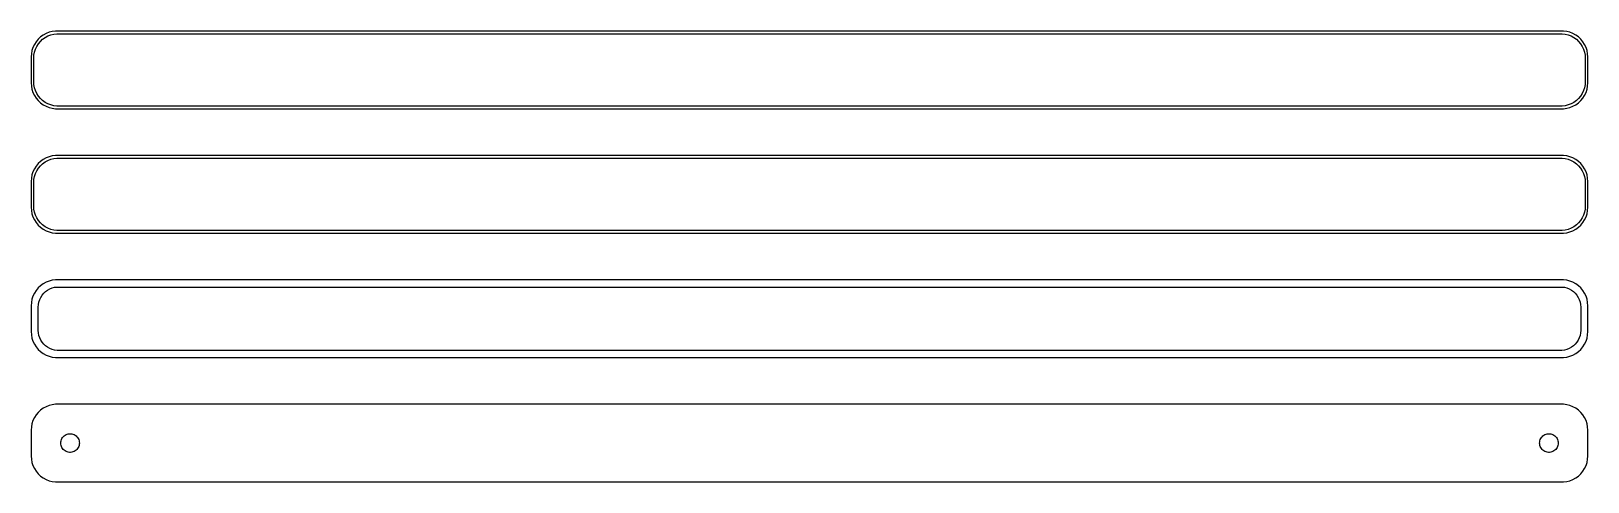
# Model space of a CAD drawing. Header units: metres. Extents: x -150 to 150, y 65 to 151.
import ezdxf

# ---------------------------------------------------------------- set-up
doc = ezdxf.new("R2010")
doc.units = ezdxf.units.M

msp = doc.modelspace()

# ---------------------------------------------------------------- linework, layer by layer
for p, q in [((-148.187, 150.353), (-148.645, 149.923)), ((-147.679, 150.722), (-148.187, 150.353)), ((-147.778, 149.91), (-147.295, 150.261)), ((-147.129, 151.024), (-147.679, 150.722)), ((-147.295, 150.261), (-146.772, 150.548)), ((-146.545, 151.255), (-147.129, 151.024)), ((-146.772, 150.548), (-146.218, 150.768)), ((-145.937, 151.411), (-146.545, 151.255)), ((-146.218, 150.768), (-145.64, 150.916)), ((-145.314, 151.49), (-145.937, 151.411)), ((-145.64, 150.916), (-145.048, 150.991)), ((145.314, 151.49), (-145.314, 151.49)), ((-145.048, 150.991), (145.048, 150.991)), ((145.048, 150.991), (145.64, 150.916)), ((145.937, 151.411), (145.314, 151.49)), ((145.64, 150.916), (146.218, 150.768)), ((146.545, 151.255), (145.937, 151.411)), ((146.218, 150.768), (146.772, 150.548)), ((147.129, 151.024), (146.545, 151.255)), ((146.772, 150.548), (147.295, 150.261)), ((147.679, 150.722), (147.129, 151.024)), ((147.295, 150.261), (147.778, 149.91)), ((148.187, 150.353), (147.679, 150.722)), ((148.645, 149.923), (148.187, 150.353)), ((-149.961, 147.127), (-150, 146.5)), ((-149.843, 147.743), (-149.961, 147.127)), ((-149.649, 148.341), (-149.843, 147.743)), ((-149.382, 148.909), (-149.649, 148.341)), ((-149.463, 146.845), (-149.351, 147.431)), ((-149.045, 149.439), (-149.382, 148.909)), ((-149.351, 147.431), (-149.166, 147.999)), ((-149.166, 147.999), (-148.912, 148.538)), ((-148.645, 149.923), (-149.045, 149.439)), ((-148.912, 148.538), (-148.593, 149.042)), ((-148.593, 149.042), (-148.213, 149.502)), ((-148.213, 149.502), (-147.778, 149.91)), ((147.778, 149.91), (148.213, 149.502)), ((148.213, 149.502), (148.593, 149.042)), ((148.593, 149.042), (148.912, 148.538)), ((149.045, 149.439), (148.645, 149.923)), ((148.912, 148.538), (149.166, 147.999)), ((149.382, 148.909), (149.045, 149.439)), ((149.166, 147.999), (149.351, 147.431)), ((149.351, 147.431), (149.463, 146.845)), ((149.649, 148.341), (149.382, 148.909)), ((149.843, 147.743), (149.649, 148.341)), ((149.961, 147.127), (149.843, 147.743)), ((150, 146.5), (149.961, 147.127)), ((-150, 146.5), (-150, 141.5)), ((-149.5, 146.25), (-149.463, 146.845)), ((-149.5, 141.75), (-149.5, 146.25)), ((149.463, 146.845), (149.5, 146.25)), ((149.5, 146.25), (149.5, 141.75)), ((150, 141.5), (150, 146.5)), ((-150, 141.5), (-149.961, 140.873)), ((-149.463, 141.155), (-149.5, 141.75)), ((-149.351, 140.569), (-149.463, 141.155)), ((149.463, 141.155), (149.351, 140.569)), ((149.5, 141.75), (149.463, 141.155)), ((149.961, 140.873), (150, 141.5)), ((-149.961, 140.873), (-149.843, 140.257)), ((-149.843, 140.257), (-149.649, 139.659)), ((-149.649, 139.659), (-149.382, 139.091)), ((-149.382, 139.091), (-149.045, 138.561)), ((-149.166, 140.001), (-149.351, 140.569)), ((-148.912, 139.462), (-149.166, 140.001)), ((-149.045, 138.561), (-148.645, 138.077)), ((-148.593, 138.958), (-148.912, 139.462)), ((-148.645, 138.077), (-148.187, 137.647)), ((-148.213, 138.498), (-148.593, 138.958)), ((-147.778, 138.09), (-148.213, 138.498)), ((-147.295, 137.739), (-147.778, 138.09)), ((147.778, 138.09), (147.295, 137.739)), ((148.213, 138.498), (147.778, 138.09)), ((148.187, 137.647), (148.645, 138.077)), ((148.593, 138.958), (148.213, 138.498)), ((148.912, 139.462), (148.593, 138.958)), ((148.645, 138.077), (149.045, 138.561)), ((149.166, 140.001), (148.912, 139.462)), ((149.045, 138.561), (149.382, 139.091)), ((149.351, 140.569), (149.166, 140.001)), ((149.382, 139.091), (149.649, 139.659)), ((149.649, 139.659), (149.843, 140.257)), ((149.843, 140.257), (149.961, 140.873)), ((-148.187, 137.647), (-147.679, 137.278)), ((-147.679, 137.278), (-147.129, 136.976)), ((-146.772, 137.452), (-147.295, 137.739)), ((-147.129, 136.976), (-146.545, 136.745)), ((-146.218, 137.232), (-146.772, 137.452)), ((-146.545, 136.745), (-145.937, 136.589)), ((-145.64, 137.084), (-146.218, 137.232)), ((-145.937, 136.589), (-145.314, 136.51)), ((-145.048, 137.009), (-145.64, 137.084)), ((-145.314, 136.51), (145.314, 136.51)), ((145.048, 137.009), (-145.048, 137.009)), ((145.64, 137.084), (145.048, 137.009)), ((145.314, 136.51), (145.937, 136.589)), ((146.218, 137.232), (145.64, 137.084)), ((145.937, 136.589), (146.545, 136.745)), ((146.772, 137.452), (146.218, 137.232)), ((146.545, 136.745), (147.129, 136.976)), ((147.295, 137.739), (146.772, 137.452)), ((147.129, 136.976), (147.679, 137.278)), ((147.679, 137.278), (148.187, 137.647)), ((-148.187, 126.353), (-148.645, 125.923)), ((-147.679, 126.722), (-148.187, 126.353)), ((-147.778, 125.91), (-147.295, 126.261)), ((-147.129, 127.024), (-147.679, 126.722)), ((-147.295, 126.261), (-146.772, 126.548)), ((-146.545, 127.255), (-147.129, 127.024)), ((-146.772, 126.548), (-146.218, 126.768)), ((-145.937, 127.411), (-146.545, 127.255)), ((-146.218, 126.768), (-145.64, 126.916)), ((-145.314, 127.49), (-145.937, 127.411)), ((-145.64, 126.916), (-145.048, 126.991)), ((145.314, 127.49), (-145.314, 127.49)), ((-145.048, 126.991), (145.048, 126.991)), ((145.048, 126.991), (145.64, 126.916)), ((145.937, 127.411), (145.314, 127.49)), ((145.64, 126.916), (146.218, 126.768)), ((146.545, 127.255), (145.937, 127.411)), ((146.218, 126.768), (146.772, 126.548)), ((147.129, 127.024), (146.545, 127.255)), ((146.772, 126.548), (147.295, 126.261)), ((147.679, 126.722), (147.129, 127.024)), ((147.295, 126.261), (147.778, 125.91)), ((148.187, 126.353), (147.679, 126.722)), ((148.645, 125.923), (148.187, 126.353)), ((-149.961, 123.127), (-150, 122.5)), ((-149.843, 123.743), (-149.961, 123.127)), ((-149.649, 124.341), (-149.843, 123.743)), ((-149.382, 124.909), (-149.649, 124.341)), ((-149.463, 122.845), (-149.351, 123.431)), ((-149.045, 125.439), (-149.382, 124.909)), ((-149.351, 123.431), (-149.166, 123.999)), ((-149.166, 123.999), (-148.912, 124.538)), ((-148.645, 125.923), (-149.045, 125.439)), ((-148.912, 124.538), (-148.593, 125.042)), ((-148.593, 125.042), (-148.213, 125.502)), ((-148.213, 125.502), (-147.778, 125.91)), ((147.778, 125.91), (148.213, 125.502)), ((148.213, 125.502), (148.593, 125.042)), ((148.593, 125.042), (148.912, 124.538)), ((149.045, 125.439), (148.645, 125.923)), ((148.912, 124.538), (149.166, 123.999)), ((149.382, 124.909), (149.045, 125.439)), ((149.166, 123.999), (149.351, 123.431)), ((149.351, 123.431), (149.463, 122.845)), ((149.649, 124.341), (149.382, 124.909)), ((149.843, 123.743), (149.649, 124.341)), ((149.961, 123.127), (149.843, 123.743)), ((150, 122.5), (149.961, 123.127)), ((-150, 122.5), (-150, 117.5)), ((-149.5, 122.25), (-149.463, 122.845)), ((-149.5, 117.75), (-149.5, 122.25)), ((149.463, 122.845), (149.5, 122.25)), ((149.5, 122.25), (149.5, 117.75)), ((150, 117.5), (150, 122.5)), ((-150, 117.5), (-149.961, 116.873)), ((-149.463, 117.155), (-149.5, 117.75)), ((-149.351, 116.569), (-149.463, 117.155)), ((149.463, 117.155), (149.351, 116.569)), ((149.5, 117.75), (149.463, 117.155)), ((149.961, 116.873), (150, 117.5)), ((-149.961, 116.873), (-149.843, 116.257)), ((-149.843, 116.257), (-149.649, 115.659)), ((-149.649, 115.659), (-149.382, 115.091)), ((-149.382, 115.091), (-149.045, 114.561)), ((-149.166, 116.001), (-149.351, 116.569)), ((-148.912, 115.462), (-149.166, 116.001)), ((-149.045, 114.561), (-148.645, 114.077)), ((-148.593, 114.958), (-148.912, 115.462)), ((-148.645, 114.077), (-148.187, 113.647)), ((-148.213, 114.498), (-148.593, 114.958)), ((-147.778, 114.09), (-148.213, 114.498)), ((-147.295, 113.739), (-147.778, 114.09)), ((147.778, 114.09), (147.295, 113.739)), ((148.213, 114.498), (147.778, 114.09)), ((148.187, 113.647), (148.645, 114.077)), ((148.593, 114.958), (148.213, 114.498)), ((148.912, 115.462), (148.593, 114.958)), ((148.645, 114.077), (149.045, 114.561)), ((149.166, 116.001), (148.912, 115.462)), ((149.045, 114.561), (149.382, 115.091)), ((149.351, 116.569), (149.166, 116.001)), ((149.382, 115.091), (149.649, 115.659)), ((149.649, 115.659), (149.843, 116.257)), ((149.843, 116.257), (149.961, 116.873)), ((-148.187, 113.647), (-147.679, 113.278)), ((-147.679, 113.278), (-147.129, 112.976)), ((-146.772, 113.452), (-147.295, 113.739)), ((-147.129, 112.976), (-146.545, 112.745)), ((-146.218, 113.232), (-146.772, 113.452)), ((-146.545, 112.745), (-145.937, 112.589)), ((-145.64, 113.084), (-146.218, 113.232)), ((-145.937, 112.589), (-145.314, 112.51)), ((-145.048, 113.009), (-145.64, 113.084)), ((-145.314, 112.51), (145.314, 112.51)), ((145.048, 113.009), (-145.048, 113.009)), ((145.64, 113.084), (145.048, 113.009)), ((145.314, 112.51), (145.937, 112.589)), ((146.218, 113.232), (145.64, 113.084)), ((145.937, 112.589), (146.545, 112.745)), ((146.772, 113.452), (146.218, 113.232)), ((146.545, 112.745), (147.129, 112.976)), ((147.295, 113.739), (146.772, 113.452)), ((147.129, 112.976), (147.679, 113.278)), ((147.679, 113.278), (148.187, 113.647)), ((-148.187, 102.353), (-148.645, 101.923)), ((-147.679, 102.722), (-148.187, 102.353)), ((-147.129, 103.024), (-147.679, 102.722)), ((-146.545, 103.255), (-147.129, 103.024)), ((-145.937, 103.411), (-146.545, 103.255)), ((-145.946, 101.93), (-145.475, 102.051)), ((-145.314, 103.49), (-145.937, 103.411)), ((-145.475, 102.051), (-144.993, 102.112)), ((145.314, 103.49), (-145.314, 103.49)), ((-144.993, 102.112), (144.993, 102.112)), ((144.993, 102.112), (145.475, 102.051)), ((145.937, 103.411), (145.314, 103.49)), ((145.475, 102.051), (145.946, 101.93)), ((146.545, 103.255), (145.937, 103.411)), ((147.129, 103.024), (146.545, 103.255)), ((147.679, 102.722), (147.129, 103.024)), ((148.187, 102.353), (147.679, 102.722)), ((148.645, 101.923), (148.187, 102.353)), ((-149.961, 99.1267), (-150, 98.5)), ((-149.843, 99.7434), (-149.961, 99.1267)), ((-149.649, 100.341), (-149.843, 99.7434)), ((-149.382, 100.909), (-149.649, 100.341)), ((-149.045, 101.439), (-149.382, 100.909)), ((-148.645, 101.923), (-149.045, 101.439)), ((-148.589, 98.735), (-148.498, 99.2123)), ((-148.498, 99.2123), (-148.348, 99.6744)), ((-148.348, 99.6744), (-148.141, 100.114)), ((-148.141, 100.114), (-147.88, 100.524)), ((-147.88, 100.524), (-147.571, 100.899)), ((-147.571, 100.899), (-147.216, 101.231)), ((-147.216, 101.231), (-146.823, 101.517)), ((-146.823, 101.517), (-146.398, 101.751)), ((-146.398, 101.751), (-145.946, 101.93)), ((145.946, 101.93), (146.398, 101.751)), ((146.398, 101.751), (146.823, 101.517)), ((146.823, 101.517), (147.216, 101.231)), ((147.216, 101.231), (147.571, 100.899)), ((147.571, 100.899), (147.88, 100.524)), ((147.88, 100.524), (148.141, 100.114)), ((148.141, 100.114), (148.348, 99.6744)), ((148.348, 99.6744), (148.498, 99.2123)), ((148.498, 99.2123), (148.589, 98.735)), ((149.045, 101.439), (148.645, 101.923)), ((149.382, 100.909), (149.045, 101.439)), ((149.649, 100.341), (149.382, 100.909)), ((149.843, 99.7434), (149.649, 100.341)), ((149.961, 99.1267), (149.843, 99.7434)), ((150, 98.5), (149.961, 99.1267)), ((-150, 98.5), (-150, 93.5)), ((-148.619, 98.25), (-148.589, 98.735)), ((-148.619, 93.75), (-148.619, 98.25)), ((148.589, 98.735), (148.619, 98.25)), ((148.619, 98.25), (148.619, 93.75)), ((150, 93.5), (150, 98.5)), ((-150, 93.5), (-149.961, 92.8733)), ((-148.589, 93.265), (-148.619, 93.75)), ((-148.498, 92.7877), (-148.589, 93.265)), ((148.589, 93.265), (148.498, 92.7877)), ((148.619, 93.75), (148.589, 93.265)), ((149.961, 92.8733), (150, 93.5)), ((-149.961, 92.8733), (-149.843, 92.2566)), ((-149.843, 92.2566), (-149.649, 91.6594)), ((-149.649, 91.6594), (-149.382, 91.0912)), ((-149.382, 91.0912), (-149.045, 90.5611)), ((-149.045, 90.5611), (-148.645, 90.0773)), ((-148.645, 90.0773), (-148.187, 89.6474)), ((-148.348, 92.3256), (-148.498, 92.7877)), ((-148.141, 91.8859), (-148.348, 92.3256)), ((-147.88, 91.4756), (-148.141, 91.8859)), ((-147.571, 91.1012), (-147.88, 91.4756)), ((-147.216, 90.7685), (-147.571, 91.1012)), ((-146.823, 90.4829), (-147.216, 90.7685)), ((-146.398, 90.2488), (-146.823, 90.4829)), ((-145.946, 90.0699), (-146.398, 90.2488)), ((-145.475, 89.9491), (-145.946, 90.0699)), ((145.946, 90.0699), (145.475, 89.9491)), ((146.398, 90.2488), (145.946, 90.0699)), ((146.823, 90.4829), (146.398, 90.2488)), ((147.216, 90.7685), (146.823, 90.4829)), ((147.571, 91.1012), (147.216, 90.7685)), ((147.88, 91.4756), (147.571, 91.1012)), ((148.141, 91.8859), (147.88, 91.4756)), ((148.348, 92.3256), (148.141, 91.8859)), ((148.187, 89.6474), (148.645, 90.0773)), ((148.498, 92.7877), (148.348, 92.3256)), ((148.645, 90.0773), (149.045, 90.5611)), ((149.045, 90.5611), (149.382, 91.0912)), ((149.382, 91.0912), (149.649, 91.6594)), ((149.649, 91.6594), (149.843, 92.2566)), ((149.843, 92.2566), (149.961, 92.8733)), ((-148.187, 89.6474), (-147.679, 89.2784)), ((-147.679, 89.2784), (-147.129, 88.9759)), ((-147.129, 88.9759), (-146.545, 88.7447)), ((-146.545, 88.7447), (-145.937, 88.5886)), ((-145.937, 88.5886), (-145.314, 88.5099)), ((-144.993, 89.8882), (-145.475, 89.9491)), ((-145.314, 88.5099), (145.314, 88.5099)), ((144.993, 89.8882), (-144.993, 89.8882)), ((145.475, 89.9491), (144.993, 89.8882)), ((145.314, 88.5099), (145.937, 88.5886)), ((145.937, 88.5886), (146.545, 88.7447)), ((146.545, 88.7447), (147.129, 88.9759)), ((147.129, 88.9759), (147.679, 89.2784)), ((147.679, 89.2784), (148.187, 89.6474)), ((-148.187, 78.3526), (-148.645, 77.9227)), ((-147.679, 78.7216), (-148.187, 78.3526)), ((-147.129, 79.0241), (-147.679, 78.7216)), ((-146.545, 79.2553), (-147.129, 79.0241)), ((-145.937, 79.4114), (-146.545, 79.2553)), ((-145.314, 79.4901), (-145.937, 79.4114)), ((145.314, 79.4901), (-145.314, 79.4901)), ((145.937, 79.4114), (145.314, 79.4901)), ((146.545, 79.2553), (145.937, 79.4114)), ((147.129, 79.0241), (146.545, 79.2553)), ((147.679, 78.7216), (147.129, 79.0241)), ((148.187, 78.3526), (147.679, 78.7216)), ((148.645, 77.9227), (148.187, 78.3526)), ((-149.961, 75.1267), (-150, 74.5)), ((-149.843, 75.7434), (-149.961, 75.1267)), ((-149.649, 76.3406), (-149.843, 75.7434)), ((-149.382, 76.9088), (-149.649, 76.3406)), ((-149.045, 77.4389), (-149.382, 76.9088)), ((-148.645, 77.9227), (-149.045, 77.4389)), ((149.045, 77.4389), (148.645, 77.9227)), ((149.382, 76.9088), (149.045, 77.4389)), ((149.649, 76.3406), (149.382, 76.9088)), ((149.843, 75.7434), (149.649, 76.3406)), ((149.961, 75.1267), (149.843, 75.7434)), ((150, 74.5), (149.961, 75.1267)), ((-150, 74.5), (-150, 69.5)), ((-144.3, 72), (-144.286, 72.2256)), ((-144.286, 71.7744), (-144.3, 72)), ((-144.286, 72.2256), (-144.243, 72.4476)), ((-144.243, 72.4476), (-144.174, 72.6626)), ((-144.174, 72.6626), (-144.077, 72.8671)), ((-144.077, 72.8671), (-143.956, 73.058)), ((-143.956, 73.058), (-143.812, 73.2322)), ((-143.812, 73.2322), (-143.647, 73.3869)), ((-143.647, 73.3869), (-143.464, 73.5198)), ((-143.464, 73.5198), (-143.266, 73.6287)), ((-143.266, 73.6287), (-143.056, 73.7119)), ((-143.056, 73.7119), (-142.837, 73.7681)), ((-142.837, 73.7681), (-142.613, 73.7964)), ((-142.613, 73.7964), (-142.387, 73.7964)), ((-142.387, 73.7964), (-142.163, 73.7681)), ((-142.163, 73.7681), (-141.944, 73.7119)), ((-141.944, 73.7119), (-141.734, 73.6287)), ((-141.734, 73.6287), (-141.536, 73.5198)), ((-141.536, 73.5198), (-141.353, 73.3869)), ((-141.353, 73.3869), (-141.188, 73.2322)), ((-141.188, 73.2322), (-141.044, 73.058)), ((-141.044, 73.058), (-140.923, 72.8671)), ((-140.923, 72.8671), (-140.826, 72.6626)), ((-140.826, 72.6626), (-140.757, 72.4476)), ((-140.757, 72.4476), (-140.714, 72.2256)), ((-140.714, 72.2256), (-140.7, 72)), ((-140.7, 72), (-140.714, 71.7744)), ((140.7, 72), (140.714, 72.2256)), ((140.714, 71.7744), (140.7, 72)), ((140.714, 72.2256), (140.757, 72.4476)), ((140.757, 72.4476), (140.826, 72.6626)), ((140.826, 72.6626), (140.923, 72.8671)), ((140.923, 72.8671), (141.044, 73.058)), ((141.044, 73.058), (141.188, 73.2322)), ((141.188, 73.2322), (141.353, 73.3869)), ((141.353, 73.3869), (141.536, 73.5198)), ((141.536, 73.5198), (141.734, 73.6287)), ((141.734, 73.6287), (141.944, 73.7119)), ((141.944, 73.7119), (142.163, 73.7681)), ((142.163, 73.7681), (142.387, 73.7964)), ((142.387, 73.7964), (142.613, 73.7964)), ((142.613, 73.7964), (142.837, 73.7681)), ((142.837, 73.7681), (143.056, 73.7119)), ((143.056, 73.7119), (143.266, 73.6287)), ((143.266, 73.6287), (143.464, 73.5198)), ((143.464, 73.5198), (143.647, 73.3869)), ((143.647, 73.3869), (143.812, 73.2322)), ((143.812, 73.2322), (143.956, 73.058)), ((143.956, 73.058), (144.077, 72.8671)), ((144.077, 72.8671), (144.174, 72.6626)), ((144.174, 72.6626), (144.243, 72.4476)), ((144.243, 72.4476), (144.286, 72.2256)), ((144.286, 72.2256), (144.3, 72)), ((144.3, 72), (144.286, 71.7744)), ((150, 69.5), (150, 74.5)), ((-150, 69.5), (-149.961, 68.8733)), ((-144.243, 71.5524), (-144.286, 71.7744)), ((-144.174, 71.3374), (-144.243, 71.5524)), ((-144.077, 71.1329), (-144.174, 71.3374)), ((-143.956, 70.942), (-144.077, 71.1329)), ((-143.812, 70.7678), (-143.956, 70.942)), ((-143.647, 70.6131), (-143.812, 70.7678)), ((-143.464, 70.4802), (-143.647, 70.6131)), ((-143.266, 70.3713), (-143.464, 70.4802)), ((-143.056, 70.2881), (-143.266, 70.3713)), ((-142.837, 70.2319), (-143.056, 70.2881)), ((-142.613, 70.2036), (-142.837, 70.2319)), ((-142.387, 70.2036), (-142.613, 70.2036)), ((-142.163, 70.2319), (-142.387, 70.2036)), ((-141.944, 70.2881), (-142.163, 70.2319)), ((-141.734, 70.3713), (-141.944, 70.2881)), ((-141.536, 70.4802), (-141.734, 70.3713)), ((-141.353, 70.6131), (-141.536, 70.4802)), ((-141.188, 70.7678), (-141.353, 70.6131)), ((-141.044, 70.942), (-141.188, 70.7678)), ((-140.923, 71.1329), (-141.044, 70.942)), ((-140.826, 71.3374), (-140.923, 71.1329)), ((-140.757, 71.5524), (-140.826, 71.3374)), ((-140.714, 71.7744), (-140.757, 71.5524)), ((140.757, 71.5524), (140.714, 71.7744)), ((140.826, 71.3374), (140.757, 71.5524)), ((140.923, 71.1329), (140.826, 71.3374)), ((141.044, 70.942), (140.923, 71.1329)), ((141.188, 70.7678), (141.044, 70.942)), ((141.353, 70.6131), (141.188, 70.7678)), ((141.536, 70.4802), (141.353, 70.6131)), ((141.734, 70.3713), (141.536, 70.4802)), ((141.944, 70.2881), (141.734, 70.3713)), ((142.163, 70.2319), (141.944, 70.2881)), ((142.387, 70.2036), (142.163, 70.2319)), ((142.613, 70.2036), (142.387, 70.2036)), ((142.837, 70.2319), (142.613, 70.2036)), ((143.056, 70.2881), (142.837, 70.2319)), ((143.266, 70.3713), (143.056, 70.2881)), ((143.464, 70.4802), (143.266, 70.3713)), ((143.647, 70.6131), (143.464, 70.4802)), ((143.812, 70.7678), (143.647, 70.6131)), ((143.956, 70.942), (143.812, 70.7678)), ((144.077, 71.1329), (143.956, 70.942)), ((144.174, 71.3374), (144.077, 71.1329)), ((144.243, 71.5524), (144.174, 71.3374)), ((144.286, 71.7744), (144.243, 71.5524)), ((149.961, 68.8733), (150, 69.5)), ((-149.961, 68.8733), (-149.843, 68.2566)), ((-149.843, 68.2566), (-149.649, 67.6594)), ((-149.649, 67.6594), (-149.382, 67.0912)), ((-149.382, 67.0912), (-149.045, 66.5611)), ((-149.045, 66.5611), (-148.645, 66.0773)), ((-148.645, 66.0773), (-148.187, 65.6474)), ((148.187, 65.6474), (148.645, 66.0773)), ((148.645, 66.0773), (149.045, 66.5611)), ((149.045, 66.5611), (149.382, 67.0912)), ((149.382, 67.0912), (149.649, 67.6594)), ((149.649, 67.6594), (149.843, 68.2566)), ((149.843, 68.2566), (149.961, 68.8733)), ((-148.187, 65.6474), (-147.679, 65.2784)), ((-147.679, 65.2784), (-147.129, 64.9759)), ((-147.129, 64.9759), (-146.545, 64.7447)), ((-146.545, 64.7447), (-145.937, 64.5886)), ((-145.937, 64.5886), (-145.314, 64.5099)), ((-145.314, 64.5099), (145.314, 64.5099)), ((145.314, 64.5099), (145.937, 64.5886)), ((145.937, 64.5886), (146.545, 64.7447)), ((146.545, 64.7447), (147.129, 64.9759)), ((147.129, 64.9759), (147.679, 65.2784)), ((147.679, 65.2784), (148.187, 65.6474))]:
    msp.add_line(p, q)

doc.saveas('drawing.dxf')
